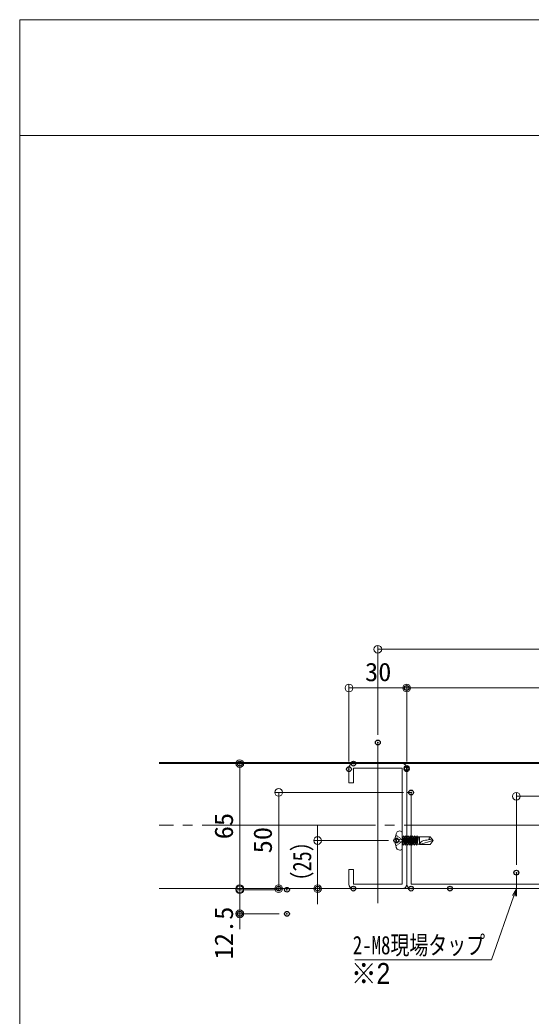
# Model space of a CAD drawing. Units: millimetres, scale not verified. Extents: x -798 to 806, y -553 to 555.
# Drawn here: x -798 to -532, y 37 to 555 of the extents above; entities that cross this region are included whole.
import ezdxf
from ezdxf.enums import TextEntityAlignment as Align

# ---------------------------------------------------------------- set-up
doc = ezdxf.new("R2010")
doc.units = ezdxf.units.MM
doc.header["$LTSCALE"] = 5
doc.header["$PDMODE"] = 32
doc.header["$PDSIZE"] = 2.5
doc.linetypes.add('DASHED3', pattern=[4, 3, -1])
doc.linetypes.add('LONG_CHAIN', pattern=[21, 18, -1, 1, -1])
for name, color, linetype, lineweight in [('0-1_zumenwaku', 6, 'Continuous', 9), ('0-9_6文字', 1, 'Continuous', 9), ('0-A_0', 5, 'Continuous', 9), ('0-C_CENTER', 5, 'LONG_CHAIN', 9), ('0-D_製品', 6, 'DASHED3', 9), ('0-F_GR1-1', 7, 'Continuous', 9), ('1-0_中心線', 1, 'LONG_CHAIN', 9)]:
    doc.layers.add(name, color=color, linetype=linetype, lineweight=lineweight)
doc.layers.add('0-5_moji', color=2, linetype='Continuous')
doc.layers.add('0-B_DEFPOINTS', color=1, linetype='Continuous')
doc.styles.add('ＭＳ ゴシック', font='')
doc.styles.add('ＭＳ Ｐゴシック', font='')
doc.styles.get('ＭＳ ゴシック').set_extended_font_data('MS Gothic')
doc.styles.get('ＭＳ Ｐゴシック').set_extended_font_data('MS PGothic')

# ---------------------------------------------------------------- blocks, each defined once
blk = doc.blocks.new('_ORIGIN')
at = {"layer": '0-A_0', "color": 1}
blk.add_line((0, 0), (-5, 0), dxfattribs=at)
blk.add_circle((0, 0), 2.5, dxfattribs=at)
blk = doc.blocks.new('MLeader11')
at = {"layer": '0-9_6文字', "color": 2}
blk.add_line((-539.805, 103.215), (-541.125, 99.439), dxfattribs=at)
at = {"layer": '0-9_6文字'}
blk.add_line((-554.203, 66.165), (-623.821, 66.165), dxfattribs=at)
blk.add_lwpolyline([(-541.125, 99.439), (-552.763, 66.165), (-554.203, 66.165)], dxfattribs=at)
at = {"layer": '0-9_6文字', "color": 2}
blk.add_lwpolyline([(-541.754, 99.659), (-539.805, 103.215), (-540.496, 99.219)], dxfattribs=at)
at = {"layer": '0-9_6文字', "color": 2, "style": 'ＭＳ ゴシック', "width": 0.75}
blk.add_text('2-M8現場タップ', height=9.604, dxfattribs=at).set_placement((-624.821, 66.169), align=Align.BOTTOM_LEFT)

msp = doc.modelspace()

# ---------------------------------------------------------------- linework, layer by layer
at = {"layer": '0-1_zumenwaku'}
msp.add_line((518.169, 494.841), (-797.831, 494.841), dxfattribs=at)
msp.add_lwpolyline([(-797.831, -553.159), (802.169, -553.159), (802.169, 554.841), (-797.831, 554.841)], close=True, dxfattribs=at)
at = {"layer": '0-9_6文字'}
for p, q in [((-611.805, 183.207), (-611.805, 229.665)), ((-607.805, 227.665), (-415.805, 227.665)), ((-626.805, 169.315), (-626.805, 209.528)), ((-622.805, 207.528), (-600.805, 207.528)), ((-596.805, 169.315), (-596.805, 209.528)), ((-596.805, 169.915), (-596.805, 209.528)), ((-430.805, 207.528), (-592.805, 207.528)), ((-628.505, 168.215), (-685.538, 168.215)), ((-683.538, 107.215), (-683.538, 164.215)), ((-598.505, 153.215), (-665.323, 153.215)), ((-539.805, 115.508), (-539.805, 153.226)), ((-535.805, 151.226), (-487.805, 151.226)), ((-663.323, 149.215), (-663.323, 107.215)), ((-643.108, 132.215), (-643.108, 136.215)), ((-606.21, 128.215), (-645.108, 128.215)), ((-643.108, 128.215), (-643.108, 103.215)), ((-683.538, 106.615), (-683.538, 110.615)), ((-628.505, 103.215), (-685.538, 103.215)), ((-663.042, 102.615), (-685.538, 102.615)), ((-683.538, 102.615), (-683.538, 90.115)), ((-598.505, 103.215), (-665.323, 103.215)), ((-578.289, 103.215), (-645.108, 103.215)), ((-643.108, 99.215), (-643.108, 95.215)), ((-663.042, 90.115), (-685.538, 90.115)), ((-683.538, 86.115), (-683.538, 82.115))]:
    msp.add_line(p, q, dxfattribs=at)
at = {"layer": '0-A_0', "color": 7}
for p, q in [((-725.528, 168.815), (-298.081, 168.815)), ((-725.528, 168.215), (-298.081, 168.215)), ((-599.105, 168.215), (-624.505, 168.215)), ((-596.805, 105.515), (-596.805, 153.215)), ((-594.505, 153.215), (-596.805, 153.215)), ((-725.528, 103.215), (-298.081, 103.215)), ((-599.105, 103.215), (-624.505, 103.215))]:
    msp.add_line(p, q, dxfattribs=at)
at = {"layer": '0-B_DEFPOINTS'}
for p in [(-596.805, 207.528), (-611.805, 179.207), (-683.538, 168.215), (-626.805, 165.315), (-624.505, 168.215), (-596.805, 165.915), (-596.805, 165.315), (-594.505, 153.215), (-602.21, 128.215), (-539.805, 111.508), (-663.323, 103.215), (-659.042, 102.615), (-643.108, 103.215), (-624.505, 103.215), (-594.505, 103.215), (-574.289, 103.215), (-683.538, 90.115), (-659.042, 90.115)]:
    msp.add_point(p, dxfattribs=at)
at = {"layer": '0-C_CENTER'}
for p, q in [((-611.805, 95.709), (-611.805, 179.207)), ((-539.805, 99.265), (-539.805, 111.508))]:
    msp.add_line(p, q, dxfattribs=at)
at = {"layer": '0-D_製品', "color": 2, "linetype": 'Continuous'}
for p, q in [((-602.461, 130.984), (-602.167, 130.789)), ((-601.873, 130.594), (-601.579, 130.398)), ((-601.286, 130.203), (-600.992, 130.008)), ((-600.698, 129.812), (-600.404, 129.617)), ((-602.461, 125.445), (-602.167, 125.64)), ((-601.878, 128.836), (-601.547, 128.836)), ((-601.878, 127.594), (-601.547, 127.594)), ((-601.873, 125.836), (-601.579, 126.031)), ((-601.286, 126.226), (-600.992, 126.422)), ((-601.216, 128.836), (-600.885, 128.836)), ((-601.216, 127.594), (-600.885, 127.594)), ((-600.698, 126.617), (-600.404, 126.812)), ((-600.554, 128.836), (-600.222, 128.836)), ((-600.554, 127.594), (-600.222, 127.594)), ((-600.11, 129.422), (-599.816, 129.226)), ((-600.11, 127.008), (-599.816, 127.203)), ((-599.891, 128.836), (-599.56, 128.836)), ((-599.891, 127.594), (-599.56, 127.594)), ((-599.523, 129.031), (-599.229, 128.836)), ((-599.523, 127.398), (-599.229, 127.594)), ((-599.229, 128.339), (-599.229, 128.587)), ((-599.229, 127.842), (-599.229, 128.09))]:
    msp.add_line(p, q, dxfattribs=at)
at = {"layer": '0-D_製品', "color": 3, "linetype": 'Continuous'}
for p, q in [((-599.105, 124.261), (-599.105, 132.168)), ((-599.105, 129.02), (-598.492, 130.699)), ((-598.025, 130.152), (-599.105, 127.194)), ((-599.105, 130.152), (-598.691, 130.152)), ((-598.959, 126.277), (-597.345, 130.699)), ((-598.836, 129.208), (-598.492, 130.699)), ((-598.492, 130.699), (-598.025, 130.152)), ((-596.878, 130.152), (-598.492, 125.731)), ((-598.025, 130.152), (-597.544, 130.152)), ((-597.812, 126.277), (-596.198, 130.699)), ((-595.73, 130.152), (-597.345, 125.731)), ((-596.878, 130.152), (-596.397, 130.152)), ((-596.675, 128.629), (-596.198, 130.699)), ((-596.665, 126.277), (-595.05, 130.699)), ((-596.198, 130.699), (-595.73, 130.152)), ((-594.583, 130.152), (-596.198, 125.731)), ((-595.73, 130.152), (-595.25, 130.152)), ((-595.518, 126.277), (-593.903, 130.699)), ((-593.436, 130.152), (-595.05, 125.731)), ((-594.583, 130.152), (-594.103, 130.152)), ((-594.37, 126.277), (-592.756, 130.699)), ((-592.289, 130.152), (-593.903, 125.731)), ((-593.436, 130.152), (-592.956, 130.152)), ((-593.434, 127.761), (-592.756, 130.699)), ((-593.223, 126.277), (-591.609, 130.699)), ((-592.756, 130.699), (-592.289, 130.152)), ((-591.142, 130.152), (-592.756, 125.731)), ((-592.354, 127.471), (-591.609, 130.699)), ((-592.289, 130.152), (-591.808, 130.152)), ((-592.076, 126.277), (-590.579, 130.152)), ((-591.609, 130.699), (-591.142, 130.152)), ((-591.409, 126.277), (-590.579, 130.152)), ((-591.271, 127.181), (-590.579, 130.152)), ((-591.142, 130.152), (-590.06, 130.152)), ((-590.06, 126.227), (-590.06, 130.202)), ((-590.06, 130.202), (-584.548, 130.202)), ((-583.105, 128.215), (-584.548, 130.202)), ((-602.21, 128.836), (-602.812, 128.836)), ((-599.105, 128.045), (-598.926, 128.82)), ((-599.105, 126.277), (-598.959, 126.277)), ((-599.087, 129.069), (-598.836, 129.208)), ((-598.926, 128.82), (-599.087, 129.069)), ((-598.492, 125.731), (-598.959, 126.277)), ((-598.479, 128.907), (-598.926, 128.82)), ((-598.836, 129.208), (-598.479, 128.907)), ((-598.492, 125.731), (-597.845, 128.531)), ((-598.292, 126.277), (-597.812, 126.277)), ((-598.042, 128.789), (-597.756, 128.918)), ((-597.845, 128.531), (-598.042, 128.789)), ((-597.435, 128.627), (-597.845, 128.531)), ((-597.345, 125.731), (-597.812, 126.277)), ((-597.756, 128.918), (-597.435, 128.627)), ((-597.345, 125.731), (-596.765, 128.241)), ((-597.145, 126.277), (-596.665, 126.277)), ((-596.997, 128.509), (-596.675, 128.629)), ((-596.765, 128.241), (-596.997, 128.509)), ((-596.39, 128.347), (-596.765, 128.241)), ((-596.675, 128.629), (-596.39, 128.347)), ((-596.198, 125.731), (-596.665, 126.277)), ((-596.198, 125.731), (-595.685, 127.952)), ((-595.998, 126.277), (-595.518, 126.277)), ((-595.952, 128.229), (-595.595, 128.339)), ((-595.685, 127.952), (-595.952, 128.229)), ((-595.345, 128.067), (-595.685, 127.952)), ((-595.595, 128.339), (-595.345, 128.067)), ((-595.05, 125.731), (-595.518, 126.277)), ((-595.05, 125.731), (-594.604, 127.662)), ((-594.907, 127.949), (-594.515, 128.05)), ((-594.604, 127.662), (-594.907, 127.949)), ((-594.851, 126.277), (-594.37, 126.277)), ((-594.3, 127.787), (-594.604, 127.662)), ((-594.515, 128.05), (-594.3, 127.787)), ((-593.903, 125.731), (-594.37, 126.277)), ((-593.903, 125.731), (-593.524, 127.373)), ((-593.862, 127.669), (-593.434, 127.761)), ((-593.524, 127.373), (-593.862, 127.669)), ((-593.704, 126.277), (-593.223, 126.277)), ((-593.255, 127.507), (-593.524, 127.373)), ((-593.434, 127.761), (-593.255, 127.507)), ((-592.756, 125.731), (-593.223, 126.277)), ((-592.817, 127.389), (-592.354, 127.471)), ((-592.444, 127.084), (-592.817, 127.389)), ((-592.756, 125.731), (-592.444, 127.084)), ((-592.557, 126.277), (-592.076, 126.277)), ((-592.21, 127.227), (-592.444, 127.084)), ((-592.354, 127.471), (-592.21, 127.227)), ((-591.609, 125.731), (-592.076, 126.277)), ((-591.756, 127.105), (-591.274, 127.182)), ((-591.363, 126.794), (-591.756, 127.105)), ((-591.609, 125.731), (-591.36, 126.8)), ((-591.409, 126.277), (-591.609, 125.731)), ((-591.409, 126.277), (-590.06, 126.277)), ((-591.26, 126.972), (-591.363, 126.794)), ((-591.274, 127.182), (-591.26, 126.972)), ((-590.06, 126.227), (-583.105, 128.215)), ((-584.548, 126.227), (-590.06, 126.227)), ((-584.832, 128.678), (-583.105, 128.215)), ((-584.548, 126.227), (-583.105, 128.215))]:
    msp.add_line(p, q, dxfattribs=at)
for points in [[(-597.756, 128.918), (-597.345, 130.699), (-596.878, 130.152)], [(-595.595, 128.339), (-595.05, 130.699), (-594.583, 130.152)], [(-594.515, 128.05), (-593.903, 130.699), (-593.436, 130.152)], [(-602.812, 127.594), (-602.21, 127.594), (-602.21, 128.836)]]:
    msp.add_lwpolyline(points, dxfattribs=at)
for centre, radius, start, end in [((-592.274, 128.215), 10.557, 154.94239, 176.62771), ((-600.347, 130.699), 2.484, 80.40593, 126.8699), ((-600.098, 132.168), 0.994, 0, 80.40593), ((-584.207, 129.35), 0.918, 111.85478, 227.0551), ((-592.274, 128.215), 10.557, 183.37229, 205.05761), ((-587.83, 125.879), 2.257, 116.15779, 171.12819), ((-587.203, 124.603), 3.679, 99.47999, 116.15779), ((-573.056, 39.88), 89.575, 97.5546, 99.47999), ((-600.347, 125.731), 2.484, 233.1301, 279.59407), ((-600.098, 124.261), 0.994, 279.59407, 0)]:
    msp.add_arc(centre, radius, start, end, dxfattribs=at)
at = {"layer": '0-F_GR1-1'}
for p, q in [((-626.805, 165.915), (-626.805, 158.215)), ((-624.505, 165.915), (-599.105, 165.915)), ((-624.505, 158.215), (-624.505, 165.915)), ((-599.105, 165.915), (-599.105, 105.515)), ((-596.805, 165.915), (-596.805, 105.515)), ((-594.505, 105.515), (-594.505, 153.215)), ((-626.805, 113.215), (-626.805, 105.515)), ((-626.805, 113.215), (-626.805, 105.515)), ((-626.805, 113.215), (-624.505, 113.215)), ((-624.505, 105.515), (-624.505, 113.215)), ((-599.105, 105.515), (-624.505, 105.515)), ((-429.105, 105.515), (-594.505, 105.515)), ((-429.105, 103.215), (-594.505, 103.215))]:
    msp.add_line(p, q, dxfattribs=at)
msp.add_lwpolyline([(-626.805, 165.915), (-626.805, 158.215), (-624.505, 158.215)], dxfattribs=at)
for centre, start, end in [((-624.505, 165.915), 90, 180), ((-599.105, 165.915), 0, 90), ((-624.505, 105.515), 180, 270), ((-599.105, 105.515), 270, 0), ((-594.505, 105.515), 180, 270)]:
    msp.add_arc(centre, 2.3, start, end, dxfattribs=at)
at = {"layer": '1-0_中心線'}
msp.add_line((-298.081, 136.215), (-725.528, 136.215), dxfattribs=at)

# ---------------------------------------------------------------- block references
at = {"layer": '0-9_6文字', "xscale": 0.8, "yscale": 0.8}
for p, rotation in [((-611.805, 227.665), 180), ((-626.805, 207.528), 180), ((-596.805, 207.528), 180), ((-683.538, 168.215), 90), ((-663.323, 153.215), 90), ((-539.805, 151.226), 180), ((-643.108, 128.215), 270), ((-683.538, 103.215), 270), ((-683.538, 102.615), 270), ((-663.323, 103.215), 270), ((-643.108, 103.215), 90), ((-683.538, 90.115), 90)]:
    msp.add_blockref('_ORIGIN', p, dxfattribs=dict(at, rotation=rotation))
msp.add_blockref('_ORIGIN', (-596.805, 207.528), dxfattribs=at)
at = {"layer": '0-9_6文字'}
msp.add_blockref('MLeader11', (0, 0), dxfattribs=at)

# ---------------------------------------------------------------- texts
at = {"layer": '0-5_moji', "style": 'ＭＳ Ｐゴシック', "width": 0.9}
msp.add_text('※2 ', height=10.85, dxfattribs=at).set_placement((-625.791, 50.426), align=Align.BOTTOM_LEFT)
at = {"layer": '0-9_6文字', "color": 2, "style": 'ＭＳ ゴシック', "width": 1.05}
msp.add_text('30', height=9.604, dxfattribs=at).set_placement((-618.471, 208.178), align=Align.BOTTOM_LEFT)
at = {"layer": '0-9_6文字', "color": 2, "style": 'ＭＳ ゴシック'}
for s, width, p in [('65', 1.05, (-684.188, 128.881)), ('50', 1.05, (-663.973, 121.548)), ('（25）', 0.8, (-643.557, 101.675)), ('12.5', 1.05, (-684.188, 66.413))]:
    msp.add_text(s, height=9.604, rotation=90, dxfattribs=dict(at, width=width)).set_placement(p, align=Align.BOTTOM_LEFT)

doc.saveas('drawing.dxf')
